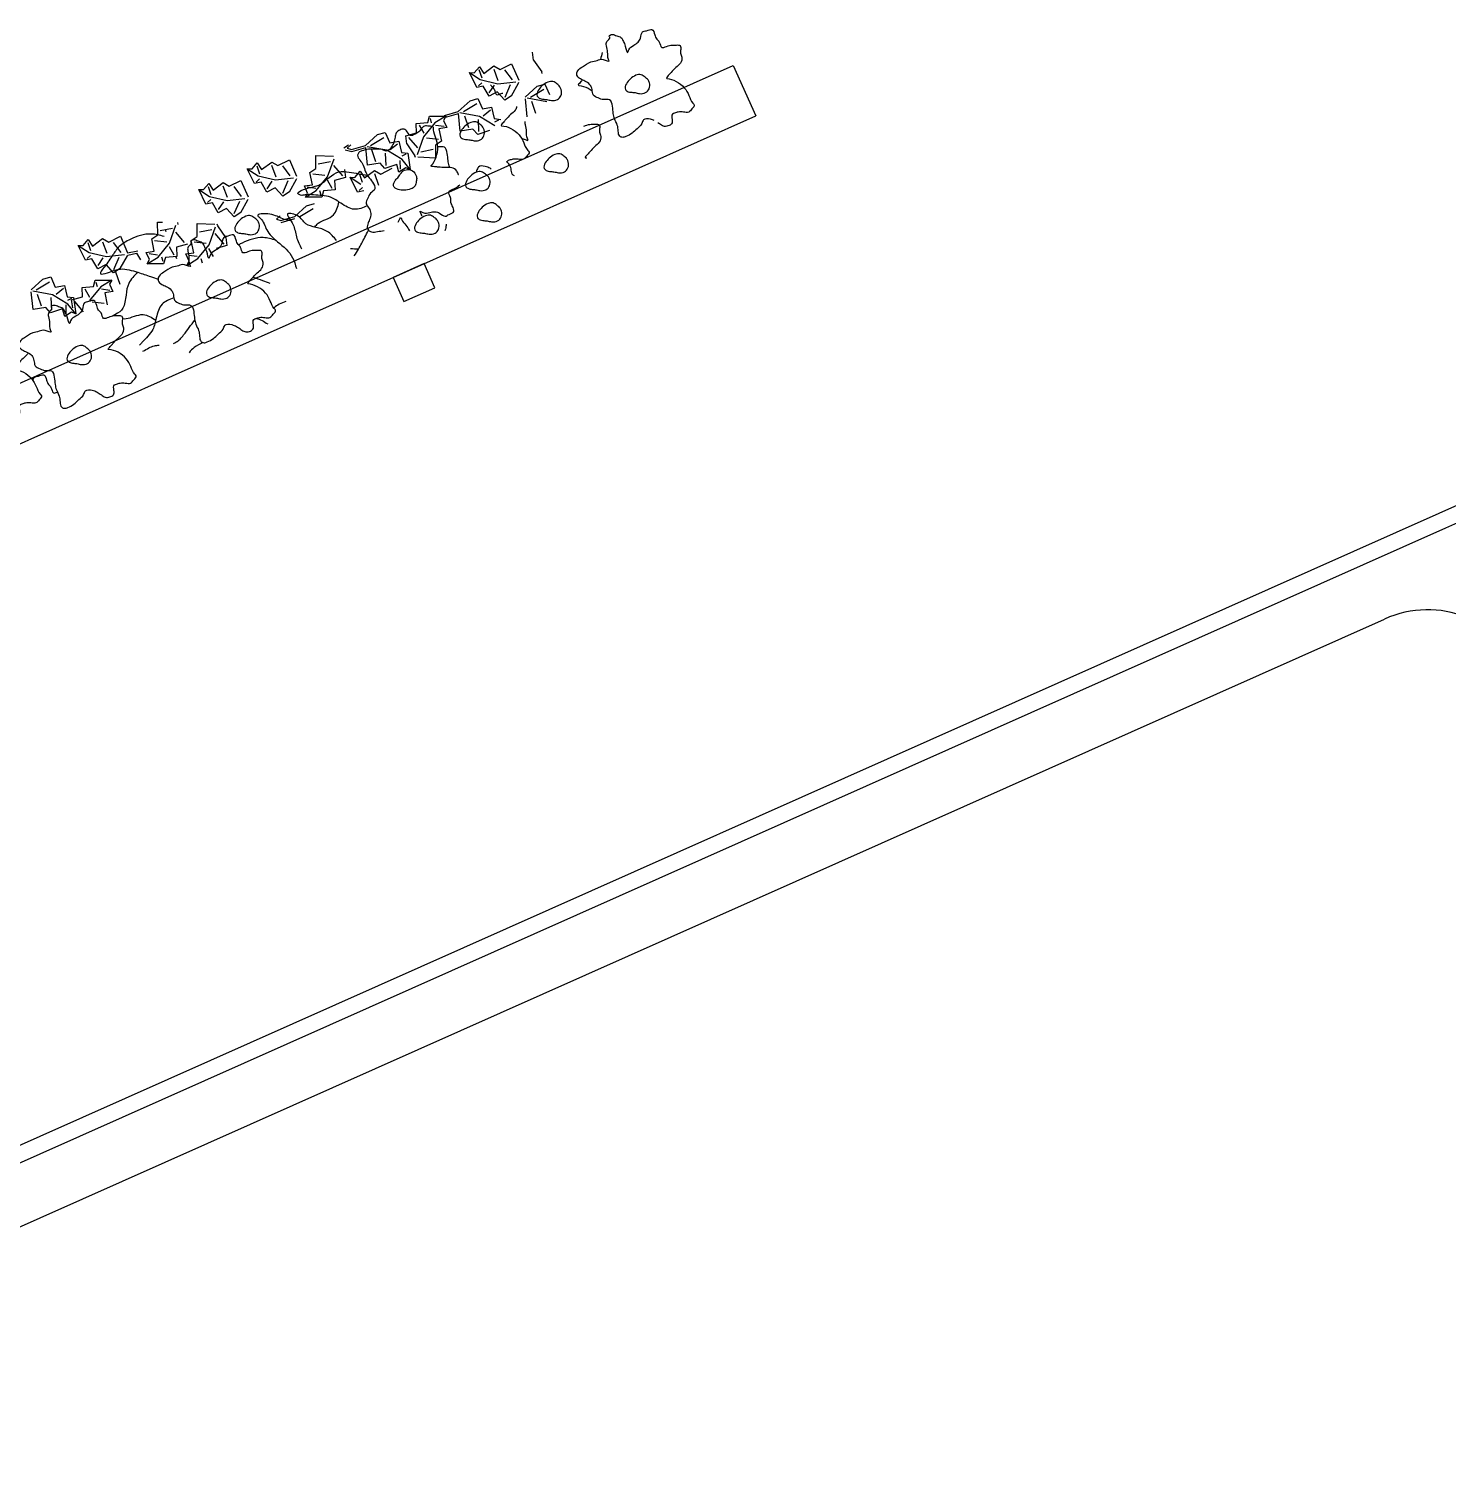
# Model space of a CAD drawing. Header units: inches. Extents: x -422522 to 22891, y -2973 to 414515.
# Drawn here: x 7796.5 to 7956.5, y 9872.6 to 10036.4 of the extents above; entities that cross this region are included whole.
import ezdxf

# ---------------------------------------------------------------- set-up
doc = ezdxf.new("R2010")
doc.units = ezdxf.units.IN
doc.header["$MEASUREMENT"] = 0
doc.layers.get('0').update_dxf_attribs({"lineweight": 25})
doc.layers.add('ARREDAMENTO', color=8, linetype='Continuous', lineweight=18)
doc.layers.add('QUOTE', color=6, linetype='Continuous', lineweight=9)
doc.styles.get("Standard").update_dxf_attribs({"font": 'Arial.ttf'})
doc.dimstyles.get("Standard").update_dxf_attribs({"dimtxt": 15, "dimasz": 10, "dimexe": 10, "dimexo": 10, "dimgap": 5, "dimtad": 2, "dimtih": 1, "dimtoh": 1, "dimdec": 0, "dimzin": 0, "dimdsep": 46, "dimtxsty": 'Standard', "dimblk": 'OBLIQUE', "dimblk1": 'OBLIQUE', "dimblk2": 'OBLIQUE', "dimcen": 0.09, "dimdle": 10, "dimadec": 0, "dimazin": 0, "dimtfac": 1, "dimtdec": 0, "dimtofl": 0, "dimtmove": 0, "dimatfit": 3, "dimldrblk": 'OBLIQUE', "dimfxl": 1, "dimtolj": 1, "dimtzin": 0, "dimarcsym": 0})

# ---------------------------------------------------------------- blocks, each defined once
blk = doc.blocks.new('vasca')
at = {"layer": 'ARREDAMENTO'}
for p, q in [((11001.47, 4427.4), (11207.6, 4427.4)), ((11001.47, 4427.4), (11207.6, 4427.4)), ((11207.6, 4427.4), (11215.6, 4427.4)), ((11207.6, 4427.4), (11215.6, 4427.4)), ((11002.47, 4425.9), (11207.6, 4425.9)), ((11207.6, 4425.9), (11214.6, 4425.9)), ((11016.47, 4420.4), (11198.85, 4420.4))]:
    blk.add_line(p, q, dxfattribs=at)
blk.add_arc((11198.85, 4410.4), 10, 0, 90, dxfattribs=at)
blk = doc.blocks.new('_Oblique')
at = {"color": 0, "linetype": 'ByBlock', "lineweight": -2}
blk.add_line((-0.5, -0.5), (0.5, 0.5), dxfattribs=at)
blk = doc.blocks.new('*D95')
at = {"layer": 'Defpoints', "color": 0, "transparency": 16777216}
for p in [(8396.24, 9975.43), (8426.04, 9908.49), (7802.7, 9711.17)]:
    blk.add_point(p, dxfattribs=at)
at = {"layer": 'QUOTE', "color": 0, "lineweight": -2, "transparency": 16777216}
for p, q in [((8400.3, 9966.3), (8430.11, 9899.35)), ((7823.37, 9640.16), (8435.18, 9912.55)), ((7806.77, 9702.04), (7836.57, 9635.09))]:
    blk.add_line(p, q, dxfattribs=at)
at = {"layer": 'QUOTE', "color": 0, "lineweight": -2, "transparency": 16777216, "xscale": 10, "yscale": 10, "zscale": 10}
for p, rotation in [((8426.04, 9908.49), 23.99999999997978), ((7832.5, 9644.23), 203.9999999999798)]:
    blk.add_blockref('_Oblique', p, dxfattribs=dict(at, rotation=rotation))
at = {"layer": 'QUOTE', "color": 0, "transparency": 16777216, "insert": (8137.54, 9757.79), "char_height": 15, "attachment_point": 5}
blk.add_mtext('\\A1;650', dxfattribs=at)

msp = doc.modelspace()

# ---------------------------------------------------------------- linework, layer by layer
at = {"layer": 'ARREDAMENTO', "lineweight": 5}
for p, q in [((7853.46, 10032.88), (7853.33, 10033.78)), ((7846.76, 10031.43), (7847.33, 10032.12)), ((7847.33, 10032.12), (7847.84, 10031.37)), ((7847.84, 10031.37), (7848.97, 10032.22)), ((7848.97, 10032.22), (7849.67, 10031.82)), ((7849.67, 10031.82), (7850.97, 10032.47)), ((7850.97, 10032.47), (7851.78, 10030.62)), ((7853.46, 10032.88), (7854.37, 10031.55)), ((7847.03, 10029.79), (7846.21, 10031.46)), ((7846.21, 10031.46), (7846.76, 10031.43)), ((7846.21, 10031.46), (7847.44, 10030.67)), ((7847.22, 10029.96), (7847.6, 10030.3)), ((7847.63, 10030.84), (7847.32, 10031.76)), ((7847.44, 10030.67), (7849.4, 10030.2)), ((7848.95, 10031.86), (7849.42, 10030.56)), ((7849.4, 10030.2), (7851.43, 10030.42)), ((7851.06, 10030.66), (7850.21, 10031.79)), ((7850.96, 10028.86), (7851.76, 10030.26)), ((7851.76, 10030.26), (7851.8, 10030.37)), ((7854.43, 10031.35), (7854.37, 10031.55)), ((7847.76, 10029.93), (7847.03, 10029.79)), ((7848.43, 10028.81), (7847.76, 10029.93)), ((7849.36, 10029.3), (7848.43, 10028.81)), ((7848.45, 10029.17), (7849.03, 10030.04)), ((7850.21, 10028.35), (7849.36, 10029.3)), ((7850.96, 10028.86), (7850.21, 10028.35)), ((7850.23, 10028.71), (7850.85, 10030.13)), ((7853.86, 10029.92), (7852.52, 10028.7)), ((7853.1, 10028.7), (7854.61, 10029.6)), ((7853.86, 10029.92), (7854.73, 10030.16)), ((7854.73, 10030.16), (7855.25, 10029)), ((7843.38, 10026.62), (7844.95, 10027.07)), ((7846.29, 10028.29), (7844.95, 10027.07)), ((7845.53, 10027.07), (7847.04, 10027.97)), ((7846.29, 10028.29), (7847.16, 10028.53)), ((7847.16, 10028.53), (7847.68, 10027.37)), ((7847.68, 10027.37), (7848.72, 10027.55)), ((7848.59, 10027.21), (7847.76, 10026.56)), ((7848.72, 10027.55), (7849, 10026.28)), ((7852.74, 10026.48), (7852.54, 10028.49)), ((7854.93, 10028.15), (7852.71, 10028.56)), ((7853.22, 10028.23), (7853.67, 10026.9)), ((7840.21, 10025.72), (7841.51, 10025.82)), ((7840.25, 10024.66), (7840.21, 10025.72)), ((7840.53, 10025.54), (7841.05, 10024.63)), ((7842.32, 10025.79), (7841.04, 10024.23)), ((7841.51, 10025.82), (7841.7, 10026.54)), ((7841.7, 10026.54), (7843.56, 10026.54)), ((7841.77, 10026.3), (7841.91, 10025.81)), ((7843.56, 10026.54), (7842.32, 10025.79)), ((7842.39, 10025.54), (7843.35, 10025.42)), ((7843.56, 10026.54), (7843.3, 10026.07)), ((7843.3, 10026.07), (7843.67, 10025.25)), ((7843.41, 10026.39), (7844.97, 10026.86)), ((7845.17, 10024.85), (7844.97, 10026.86)), ((7847.36, 10026.52), (7845.14, 10026.93)), ((7845.65, 10026.6), (7846.1, 10025.26)), ((7847.28, 10024.81), (7847.23, 10026.19)), ((7849.08, 10025.47), (7847.36, 10026.52)), ((7849, 10026.28), (7849.74, 10026.19)), ((7849.51, 10026.08), (7849.04, 10025.88)), ((7835.82, 10024.46), (7834.48, 10023.24)), ((7835.05, 10023.25), (7836.56, 10024.15)), ((7835.82, 10024.46), (7836.69, 10024.71)), ((7836.69, 10024.71), (7837.21, 10023.54)), ((7837.21, 10023.54), (7838.24, 10023.72)), ((7838.24, 10023.72), (7838.53, 10022.45)), ((7839.02, 10024.31), (7840.25, 10024.66)), ((7839.14, 10023.42), (7839.02, 10024.31)), ((7839.34, 10024.14), (7840.34, 10022.96)), ((7841.04, 10024.23), (7840.33, 10022.17)), ((7842.72, 10023.91), (7841.35, 10024.05)), ((7843.04, 10023.74), (7842.37, 10023.28)), ((7843.67, 10025.25), (7842.77, 10025.12)), ((7842.77, 10025.12), (7843.04, 10023.74)), ((7846.61, 10025.07), (7845.17, 10024.85)), ((7847.15, 10024.47), (7846.61, 10025.07)), ((7848.49, 10024.93), (7847.15, 10024.47)), ((7828.86, 10022.11), (7830.88, 10022.03)), ((7828.88, 10020.66), (7828.86, 10022.11)), ((7832.05, 10022.98), (7832.55, 10023.31)), ((7832.2, 10022.74), (7832.94, 10022.56)), ((7832.83, 10023.33), (7832.4, 10022.93)), ((7832.4, 10022.93), (7832.9, 10022.8)), ((7832.9, 10022.8), (7834.48, 10023.24)), ((7832.94, 10022.56), (7834.5, 10023.03)), ((7834.69, 10021.02), (7834.5, 10023.03)), ((7836.88, 10022.7), (7834.67, 10023.1)), ((7835.17, 10022.77), (7835.62, 10021.44)), ((7836.8, 10020.98), (7836.75, 10022.36)), ((7838.61, 10021.65), (7836.88, 10022.7)), ((7838.11, 10023.38), (7837.28, 10022.73)), ((7838.53, 10022.45), (7839.27, 10022.36)), ((7839.03, 10022.26), (7838.57, 10022.05)), ((7839.14, 10023.42), (7840.06, 10022.08)), ((7839.27, 10022.36), (7839.53, 10020.52)), ((7840.12, 10021.89), (7840.06, 10022.08)), ((7840.72, 10022.54), (7842.11, 10022.81)), ((7842.37, 10023.28), (7842.39, 10021.82)), ((7821.96, 10018.94), (7821.14, 10020.61)), ((7821.14, 10020.61), (7821.68, 10020.59)), ((7821.14, 10020.61), (7822.36, 10019.83)), ((7821.68, 10020.59), (7822.26, 10021.28)), ((7822.55, 10020), (7822.24, 10020.92)), ((7822.26, 10021.28), (7822.76, 10020.53)), ((7822.76, 10020.53), (7823.89, 10021.37)), ((7823.87, 10021.01), (7824.35, 10019.72)), ((7823.89, 10021.37), (7824.59, 10020.98)), ((7824.59, 10020.98), (7825.89, 10021.63)), ((7825.98, 10019.82), (7825.14, 10020.95)), ((7825.89, 10021.63), (7826.7, 10019.78)), ((7828.21, 10020.2), (7828.88, 10020.66)), ((7830.53, 10021.4), (7829.14, 10021.13)), ((7830.21, 10019.71), (7830.93, 10021.75)), ((7831.91, 10019.8), (7830.91, 10020.97)), ((7832.11, 10020.52), (7832.23, 10019.63)), ((7834.37, 10019.58), (7835.5, 10020.42)), ((7836.13, 10021.24), (7834.69, 10021.02)), ((7835.5, 10020.42), (7836.2, 10020.02)), ((7836.68, 10020.65), (7836.13, 10021.24)), ((7836.2, 10020.02), (7837.5, 10020.68)), ((7838.01, 10021.1), (7836.68, 10020.65)), ((7838.26, 10020.23), (7838.01, 10021.1)), ((7839.02, 10020.71), (7838.26, 10020.23)), ((7838.37, 10021.54), (7838.39, 10020.57)), ((7839.53, 10020.52), (7838.61, 10021.65)), ((7839.53, 10020.52), (7839.02, 10020.71)), ((7842.39, 10021.82), (7840.37, 10021.91)), ((7816.2, 10018.26), (7816.78, 10018.95)), ((7816.78, 10018.95), (7817.28, 10018.2)), ((7817.28, 10018.2), (7818.41, 10019.05)), ((7818.41, 10019.05), (7819.11, 10018.65)), ((7819.11, 10018.65), (7820.41, 10019.3)), ((7820.41, 10019.3), (7821.22, 10017.45)), ((7822.69, 10019.09), (7821.96, 10018.94)), ((7822.15, 10019.11), (7822.53, 10019.46)), ((7822.36, 10019.83), (7824.33, 10019.36)), ((7823.35, 10017.97), (7822.69, 10019.09)), ((7823.37, 10018.33), (7823.96, 10019.2)), ((7824.33, 10019.36), (7826.35, 10019.58)), ((7825.15, 10017.87), (7825.77, 10019.29)), ((7825.89, 10018.01), (7826.68, 10019.42)), ((7826.68, 10019.42), (7826.72, 10019.53)), ((7827.58, 10018.69), (7828.48, 10018.81)), ((7828.48, 10018.81), (7828.21, 10020.2)), ((7828.53, 10020.03), (7829.9, 10019.89)), ((7828.93, 10018.15), (7830.21, 10019.71)), ((7830.72, 10018.4), (7830.2, 10019.31)), ((7832.23, 10019.63), (7831, 10019.27)), ((7831, 10019.27), (7831.04, 10018.22)), ((7833.56, 10017.99), (7832.75, 10019.66)), ((7832.75, 10019.66), (7833.29, 10019.63)), ((7832.75, 10019.66), (7833.97, 10018.87)), ((7833.29, 10019.63), (7833.87, 10020.33)), ((7834.16, 10019.05), (7833.85, 10019.97)), ((7833.87, 10020.33), (7834.37, 10019.58)), ((7835.48, 10020.06), (7835.96, 10018.77)), ((7816.47, 10016.62), (7815.66, 10018.29)), ((7815.66, 10018.29), (7816.2, 10018.26)), ((7815.66, 10018.29), (7816.88, 10017.5)), ((7817.07, 10017.67), (7816.76, 10018.59)), ((7816.88, 10017.5), (7818.85, 10017.04)), ((7818.39, 10018.69), (7818.87, 10017.4)), ((7818.85, 10017.04), (7820.87, 10017.25)), ((7820.5, 10017.49), (7819.65, 10018.62)), ((7821.2, 10017.09), (7821.24, 10017.2)), ((7824.28, 10018.46), (7823.35, 10017.97)), ((7825.14, 10017.51), (7824.28, 10018.46)), ((7825.89, 10018.01), (7825.14, 10017.51)), ((7827.95, 10017.87), (7827.58, 10018.69)), ((7827.69, 10017.39), (7828.93, 10018.15)), ((7827.69, 10017.39), (7827.95, 10017.87)), ((7829.55, 10017.39), (7827.69, 10017.39)), ((7828.86, 10018.39), (7827.9, 10018.52)), ((7829.48, 10017.64), (7829.34, 10018.13)), ((7829.74, 10018.11), (7829.55, 10017.39)), ((7831.04, 10018.22), (7829.74, 10018.11)), ((7834.29, 10018.13), (7833.56, 10017.99)), ((7833.75, 10018.16), (7834.13, 10018.5)), ((7817.21, 10016.76), (7816.47, 10016.62)), ((7816.66, 10016.79), (7817.04, 10017.13)), ((7817.87, 10015.64), (7817.21, 10016.76)), ((7818.8, 10016.13), (7817.87, 10015.64)), ((7817.89, 10016), (7818.48, 10016.87)), ((7819.65, 10015.18), (7818.8, 10016.13)), ((7820.4, 10015.69), (7819.65, 10015.18)), ((7819.67, 10015.55), (7820.29, 10016.96)), ((7820.4, 10015.69), (7821.2, 10017.09)), ((7827.84, 10016.44), (7826.5, 10015.22)), ((7827.07, 10015.23), (7828.59, 10016.13)), ((7827.84, 10016.44), (7828.71, 10016.69)), ((7811.01, 10014.6), (7811.55, 10014.58)), ((7811.03, 10013.15), (7811.01, 10014.6)), ((7812.68, 10013.88), (7811.3, 10013.62)), ((7812.37, 10012.2), (7813.09, 10014.24)), ((7813.35, 10014.34), (7813.29, 10014.54)), ((7815.47, 10014.44), (7817.49, 10014.35)), ((7815.49, 10012.98), (7815.47, 10014.44)), ((7816.82, 10012.03), (7817.54, 10014.07)), ((7817.81, 10014.17), (7817.74, 10014.37)), ((7818.72, 10012.84), (7817.81, 10014.17)), ((7824.85, 10015.31), (7824.42, 10014.91)), ((7824.42, 10014.91), (7824.93, 10014.78)), ((7824.93, 10014.78), (7826.5, 10015.22)), ((7824.96, 10014.55), (7826.52, 10015.01)), ((7802.6, 10011.94), (7803.18, 10012.63)), ((7803.47, 10011.35), (7803.16, 10012.27)), ((7803.18, 10012.63), (7803.68, 10011.88)), ((7803.68, 10011.88), (7804.81, 10012.73)), ((7804.79, 10012.37), (7805.27, 10011.08)), ((7804.81, 10012.73), (7805.51, 10012.33)), ((7805.51, 10012.33), (7806.81, 10012.99)), ((7806.9, 10011.17), (7806.05, 10012.3)), ((7806.81, 10012.99), (7807.62, 10011.13)), ((7810.37, 10012.69), (7811.03, 10013.15)), ((7810.63, 10011.3), (7810.37, 10012.69)), ((7810.68, 10012.51), (7812.05, 10012.38)), ((7811.98, 10013.51), (7811.89, 10013.73)), ((7814.07, 10012.29), (7813.07, 10013.46)), ((7814.82, 10012.52), (7815.49, 10012.98)), ((7815.09, 10011.14), (7814.82, 10012.52)), ((7815.14, 10012.35), (7816.51, 10012.21)), ((7817.14, 10013.72), (7815.75, 10013.45)), ((7818.53, 10012.12), (7817.53, 10013.3)), ((7818.72, 10012.84), (7818.84, 10011.95)), ((7802.87, 10010.3), (7802.06, 10011.97)), ((7802.06, 10011.97), (7802.6, 10011.94)), ((7802.06, 10011.97), (7803.28, 10011.18)), ((7803.06, 10010.47), (7803.44, 10010.81)), ((7803.28, 10011.18), (7805.25, 10010.72)), ((7805.25, 10010.72), (7807.27, 10010.93)), ((7806.07, 10009.23), (7806.69, 10010.64)), ((7806.8, 10009.37), (7807.6, 10010.77)), ((7807.6, 10010.77), (7807.64, 10010.88)), ((7807.62, 10011.13), (7808.78, 10011.34)), ((7807.64, 10010.88), (7808.65, 10011.08)), ((7808.65, 10011.08), (7808.65, 10011.08)), ((7808.65, 10011.08), (7809.1, 10010.35)), ((7809.74, 10011.18), (7810.63, 10011.3)), ((7810.11, 10010.36), (7809.74, 10011.18)), ((7809.84, 10009.88), (7811.09, 10010.64)), ((7811.02, 10010.88), (7810.05, 10011)), ((7811.09, 10010.64), (7812.37, 10012.2)), ((7811.63, 10010.13), (7811.49, 10010.62)), ((7811.9, 10010.6), (7811.7, 10009.88)), ((7813.19, 10010.71), (7811.9, 10010.6)), ((7812.88, 10010.88), (7812.35, 10011.8)), ((7813.19, 10010.45), (7813.09, 10010.7)), ((7814.39, 10012.11), (7813.16, 10011.76)), ((7813.16, 10011.76), (7813.19, 10010.71)), ((7814.19, 10011.01), (7815.09, 10011.14)), ((7814.56, 10010.19), (7814.19, 10011.01)), ((7815.48, 10010.72), (7814.51, 10010.84)), ((7815.55, 10010.47), (7816.82, 10012.03)), ((7817.33, 10010.72), (7816.81, 10011.63)), ((7818.84, 10011.95), (7817.61, 10011.6)), ((7803.6, 10010.44), (7802.87, 10010.3)), ((7804.27, 10009.32), (7803.6, 10010.44)), ((7805.2, 10009.81), (7804.27, 10009.32)), ((7804.29, 10009.68), (7804.88, 10010.55)), ((7806.05, 10008.87), (7805.2, 10009.81)), ((7806.8, 10009.37), (7806.05, 10008.87)), ((7806.26, 10009), (7806.74, 10007.58)), ((7809.84, 10009.88), (7810.11, 10010.36)), ((7811.7, 10009.88), (7809.84, 10009.88)), ((7814.3, 10009.71), (7815.55, 10010.47)), ((7814.3, 10009.71), (7814.56, 10010.19)), ((7816.09, 10009.96), (7815.95, 10010.45)), ((7798.08, 10008.17), (7796.74, 10006.95)), ((7797.32, 10006.95), (7798.83, 10007.85)), ((7798.08, 10008.17), (7798.95, 10008.41)), ((7798.95, 10008.41), (7799.47, 10007.25)), ((7799.47, 10007.25), (7800.51, 10007.43)), ((7800.51, 10007.43), (7800.8, 10006.16)), ((7802.49, 10007.22), (7803.79, 10007.33)), ((7803.79, 10007.33), (7803.98, 10008.05)), ((7803.98, 10008.05), (7805.84, 10008.05)), ((7804.05, 10007.8), (7804.2, 10007.31)), ((7805.84, 10008.05), (7804.6, 10007.3)), ((7805.84, 10008.05), (7805.58, 10007.58)), ((7805.58, 10007.58), (7805.95, 10006.75)), ((7796.96, 10004.73), (7796.76, 10006.74)), ((7799.15, 10006.4), (7796.93, 10006.81)), ((7797.44, 10006.48), (7797.89, 10005.14)), ((7799.07, 10004.69), (7799.02, 10006.07)), ((7800.87, 10005.35), (7799.15, 10006.4)), ((7800.38, 10007.09), (7799.55, 10006.44)), ((7800.8, 10006.16), (7801.54, 10006.07)), ((7801.3, 10005.96), (7800.84, 10005.76)), ((7801.3, 10005.82), (7802.53, 10006.17)), ((7801.43, 10004.93), (7801.3, 10005.82)), ((7801.54, 10006.07), (7801.8, 10004.23)), ((7802.53, 10006.17), (7802.49, 10007.22)), ((7802.81, 10007.05), (7803.34, 10006.14)), ((7804.6, 10007.3), (7803.32, 10005.73)), ((7804.67, 10007.05), (7805.63, 10006.93)), ((7805.95, 10006.75), (7805.06, 10006.63)), ((7805.06, 10006.63), (7805.32, 10005.24)), ((7798.4, 10004.95), (7796.96, 10004.73)), ((7798.94, 10004.35), (7798.4, 10004.95)), ((7800.28, 10004.81), (7798.94, 10004.35)), ((7800.53, 10003.94), (7800.28, 10004.81)), ((7801.29, 10004.42), (7800.53, 10003.94)), ((7800.64, 10005.25), (7800.65, 10004.28)), ((7801.8, 10004.23), (7800.87, 10005.35)), ((7801.8, 10004.23), (7801.29, 10004.42)), ((7801.62, 10005.64), (7802.62, 10004.47)), ((7805, 10005.42), (7803.64, 10005.56))]:
    msp.add_line(p, q, dxfattribs=at)
at = {"layer": 'ARREDAMENTO'}
for p, q in [((7695.24, 9951.8), (7875.98, 10032.27)), ((7875.98, 10032.27), (7878.52, 10026.57)), ((7697.78, 9946.1), (7878.52, 10026.57))]:
    msp.add_line(p, q, dxfattribs=at)
msp.add_lwpolyline([(7842.31, 10007.19), (7841.1, 10009.91), (7837.6, 10008.35), (7838.81, 10005.63)], close=True, dxfattribs=at)
for points, knots in [([(7867.08, 10026.05), (7866.94, 10026.11), (7866.56, 10026.25), (7865.83, 10026.31), (7865.67, 10025.56), (7865.11, 10025.16), (7864.59, 10024.57), (7864, 10024.3), (7863.53, 10024.11), (7863.06, 10024.28), (7863, 10024.9), (7862.95, 10025.58), (7862.56, 10026.18), (7862.42, 10026.93), (7862.38, 10027.61), (7862.17, 10028.56), (7861.33, 10028.33), (7860.76, 10028.6), (7860.08, 10028.87), (7860.1, 10029.56), (7859.84, 10030.17), (7859.28, 10030.51), (7858.72, 10030.71), (7858.24, 10031.12), (7858.42, 10031.79), (7859.11, 10032.17), (7859.77, 10032.7), (7860.65, 10032.8), (7861.2, 10033.13), (7862.12, 10032.58), (7861.77, 10033.18), (7861.87, 10033.74), (7861.68, 10034.4), (7861.61, 10035.04), (7862.17, 10035.31), (7861.92, 10035.65), (7862.43, 10035.87), (7862.79, 10035.57), (7863.39, 10035.51), (7863.58, 10034.92), (7863.85, 10034.51), (7864.03, 10033.4), (7864.22, 10034.26), (7864.72, 10034.52), (7865.27, 10034.86), (7865.6, 10035.38), (7865.58, 10036.13), (7866.26, 10036.15), (7866.9, 10036.52), (7867.13, 10035.75), (7867.29, 10035.25), (7867.75, 10034.91), (7867.77, 10034.12), (7868.52, 10034.46), (7869.04, 10034.59), (7869.54, 10034.57), (7870.09, 10034.6), (7870.07, 10034.06), (7869.99, 10033.64), (7870.28, 10033.15), (7870.07, 10032.47), (7869.48, 10032.06), (7869.01, 10031.51), (7868.75, 10031.23), (7868.35, 10030.8), (7868.48, 10030.79), (7868.85, 10030.77), (7869.59, 10030.52), (7870.49, 10029.84), (7871.02, 10028.9), (7871.22, 10028.19), (7871.72, 10027.75), (7871.29, 10027.37), (7870.99, 10026.9), (7870.35, 10027.02), (7869.82, 10027.05), (7869.43, 10026.91), (7868.98, 10026.77), (7869.1, 10026.21), (7869.12, 10025.64), (7868.61, 10025.41), (7868.09, 10025.34), (7867.74, 10025.61), (7867.54, 10025.76), (7867.48, 10025.8)], [9.355904, 9.355904, 9.355904, 9.355904, 9.763541, 10.428141, 10.838604, 11.521667, 12.186267, 12.87127, 13.190848, 13.488162, 14.016573, 14.616035, 15.299565, 15.835754, 16.55086, 17.23439, 17.821867, 18.380538, 18.949129, 19.485318, 20.01111, 20.624154, 21.108746, 21.607517, 22.059698, 22.658746, 23.610242, 24.249397, 24.848445, 25.447641, 25.605379, 26.320485, 26.970824, 27.394647, 27.890393, 27.995551, 28.315129, 28.799661, 29.245632, 29.721753, 30.194966, 30.880513, 31.177827, 31.842427, 32.378219, 32.830283, 33.463196, 33.886769, 34.422561, 35.003314, 35.476527, 35.859287, 36.437658, 36.922045, 37.509442, 37.909602, 38.288546, 38.671306, 39.023961, 39.447864, 40.047178, 40.662166, 41.345229, 41.74539, 42.081896, 42.081896, 42.081896, 43.050962, 44.062166, 44.962168, 45.805075, 46.021855, 46.473918, 46.92284, 47.440338, 47.957837, 48.329336, 48.539484, 49.080719, 49.504543, 49.928115, 50.377037, 50.829218, 51.02278, 51.02278, 51.02278, 51.02278]), ([(7858.96, 10030.63), (7858.9, 10030.56), (7858.75, 10030.4), (7858.41, 10030.03), (7858.54, 10030.02), (7858.91, 10029.99), (7859.45, 10029.81), (7859.93, 10029.51), (7860.08, 10029.4)], [41.443493, 41.443493, 41.443493, 41.443493, 41.74539, 42.081896, 42.081896, 42.081896, 43.050962, 43.53847, 43.53847, 43.53847, 43.53847]), ([(7848.6, 10030.1), (7848.63, 10030.04), (7848.73, 10029.86), (7849.1, 10029.59), (7849.12, 10028.79), (7849.68, 10029.05), (7849.92, 10029.14), (7849.98, 10029.15)], [35.287059, 35.287059, 35.287059, 35.287059, 35.476527, 35.859287, 36.437658, 36.922045, 37.070932, 37.070932, 37.070932, 37.070932]), ([(7851.54, 10027.64), (7851.52, 10027.48), (7851.36, 10027.1), (7850.83, 10026.74), (7850.36, 10026.19), (7850.1, 10025.91), (7849.7, 10025.48), (7849.83, 10025.47), (7850.2, 10025.44), (7850.94, 10025.2), (7851.84, 10024.52), (7852.37, 10023.58), (7852.57, 10022.87), (7853.07, 10022.43), (7852.64, 10022.04), (7852.34, 10021.57), (7851.7, 10021.7), (7851.17, 10021.72), (7850.78, 10021.59), (7850.49, 10021.5), (7850.43, 10021.39), (7850.41, 10021.34)], [39.655284, 39.655284, 39.655284, 39.655284, 40.047178, 40.662166, 41.345229, 41.74539, 42.081896, 42.081896, 42.081896, 43.050962, 44.062166, 44.962168, 45.805075, 46.021855, 46.473918, 46.92284, 47.440338, 47.957837, 48.329336, 48.539484, 48.69173, 48.69173, 48.69173, 48.69173]), ([(7845, 10019.91), (7845, 10019.92), (7844.91, 10020.05), (7844.82, 10020.46), (7844.2, 10020.82), (7843.49, 10020.72), (7842.77, 10020.8), (7842.39, 10020.83), (7841.81, 10020.87), (7841.9, 10020.97), (7842.15, 10021.24), (7842.53, 10021.92), (7842.72, 10023.03), (7842.46, 10024.08), (7842.13, 10024.74), (7842.19, 10025.4), (7841.62, 10025.39), (7841.08, 10025.53), (7840.7, 10025), (7840.33, 10024.62), (7839.95, 10024.46), (7839.52, 10024.25), (7839.23, 10024.75), (7838.86, 10025.18), (7838.32, 10025), (7837.9, 10024.69), (7837.81, 10024.14), (7837.7, 10023.59), (7837.43, 10023.03), (7836.9, 10022.44), (7836.28, 10022.89), (7835.59, 10022.79), (7834.81, 10022.87), (7834.2, 10022.68), (7833.72, 10022.49), (7833.5, 10022.05), (7833.87, 10021.55), (7834.3, 10021.02), (7834.42, 10020.31), (7834.83, 10019.67), (7835.26, 10019.15), (7835.75, 10018.31), (7834.98, 10017.9), (7834.75, 10017.31), (7834.43, 10016.66), (7834.92, 10016.16), (7835.15, 10015.54), (7834.96, 10014.91), (7834.7, 10014.38), (7834.62, 10013.76), (7835.21, 10013.39), (7835.85, 10013.55), (7836.33, 10013.6), (7836.57, 10013.66)], [39.012615, 39.012615, 39.012615, 39.012615, 39.023961, 39.447864, 40.047178, 40.662166, 41.345229, 41.74539, 42.081896, 42.081896, 42.081896, 43.050962, 44.062166, 44.962168, 45.805075, 46.021855, 46.473918, 46.92284, 47.440338, 47.957837, 48.329336, 48.539484, 49.080719, 49.504543, 49.928115, 50.377037, 50.829218, 51.325138, 51.845437, 52.510038, 52.9205, 53.603564, 54.268164, 54.953167, 55.272744, 55.570058, 56.098469, 56.697931, 57.381462, 57.917651, 58.632756, 59.316286, 59.903763, 60.462434, 61.031025, 61.567214, 62.093007, 62.706051, 63.190643, 63.689413, 64.141595, 64.740643, 65.383914, 65.383914, 65.383914, 65.383914]), ([(7852.1, 10024.03), (7852.12, 10024.03), (7852.42, 10023.97), (7852.96, 10023.65), (7852.62, 10024.25), (7852.72, 10024.81), (7852.54, 10025.43), (7852.49, 10025.82), (7852.52, 10025.93)], [24.803037, 24.803037, 24.803037, 24.803037, 24.848445, 25.447641, 25.605379, 26.320485, 26.970824, 27.279925, 27.279925, 27.279925, 27.279925]), ([(7859.14, 10025.42), (7859.19, 10025.44), (7859.5, 10025.56), (7859.89, 10025.66), (7860.38, 10025.64), (7860.94, 10025.67), (7860.92, 10025.13), (7860.84, 10024.71), (7861.12, 10024.22), (7860.92, 10023.53), (7860.32, 10023.13), (7859.86, 10022.57), (7859.59, 10022.3), (7859.2, 10021.87), (7859.33, 10021.86), (7859.37, 10021.86), (7859.42, 10021.85), (7859.46, 10021.85)], [36.790543, 36.790543, 36.790543, 36.790543, 36.922045, 37.509442, 37.909602, 38.288546, 38.671306, 39.023961, 39.447864, 40.047178, 40.662166, 41.345229, 41.74539, 42.081896, 42.081896, 42.081896, 42.196716, 42.196716, 42.196716, 42.196716]), ([(7844, 10020.76), (7843.98, 10020.82), (7843.87, 10021.06), (7843.78, 10021.61), (7843.73, 10022.29), (7843.52, 10023.24), (7842.91, 10023.07), (7842.66, 10023.09), (7842.64, 10023.1)], [15.147135, 15.147135, 15.147135, 15.147135, 15.299565, 15.835754, 16.55086, 17.23439, 17.821867, 17.879021, 17.879021, 17.879021, 17.879021]), ([(7848.68, 10020.58), (7848.63, 10020.61), (7848.42, 10020.74), (7847.97, 10020.92), (7847.18, 10020.99), (7847.08, 10020.5), (7846.99, 10020.34), (7846.98, 10020.31)], [51.177219, 51.177219, 51.177219, 51.177219, 51.325138, 51.845437, 52.510038, 52.9205, 52.989692, 52.989692, 52.989692, 52.989692]), ([(7851.28, 10019.81), (7851.18, 10019.87), (7850.93, 10020.05), (7850.95, 10020.63), (7850.74, 10021.13), (7850.49, 10021.34), (7850.39, 10021.4)], [60.74025, 60.74025, 60.74025, 60.74025, 61.031025, 61.567214, 62.093007, 62.399592, 62.399592, 62.399592, 62.399592]), ([(7840.88, 10015.29), (7840.74, 10015.56), (7840.47, 10015.99), (7841.14, 10015.52), (7841.68, 10015.67), (7842.31, 10015.81), (7842.91, 10015.65), (7843.4, 10015.09), (7843.92, 10015.53), (7844.64, 10015.69), (7844.28, 10016.42), (7844.06, 10016.9), (7844.16, 10017.45), (7843.64, 10018.05), (7844.43, 10018.31), (7844.84, 10018.53), (7845.06, 10018.74), (7845.12, 10018.8)], [30.330069, 30.330069, 30.330069, 30.330069, 30.880513, 31.177827, 31.842427, 32.378219, 32.830283, 33.463196, 33.886769, 34.422561, 35.003314, 35.476527, 35.859287, 36.437658, 36.922045, 37.509442, 37.743635, 37.743635, 37.743635, 37.743635]), ([(7828.72, 10014.04), (7828.87, 10014.2), (7829.35, 10014.74), (7831.06, 10015.11), (7831.35, 10016.33), (7831.48, 10016.87)], [6.205462, 6.205462, 6.205462, 6.205462, 6.789964, 8.505278, 9.87226, 9.87226, 9.87226, 9.87226]), ([(7838.18, 10014.6), (7838.32, 10014.85), (7838.46, 10015.29), (7838.61, 10014.65), (7839.06, 10014.3), (7839.31, 10013.83), (7839.46, 10013.6), (7839.46, 10013.59)], [24.91841, 24.91841, 24.91841, 24.91841, 25.447641, 25.605379, 26.320485, 26.970824, 26.999665, 26.999665, 26.999665, 26.999665]), ([(7843.59, 10014.37), (7843.58, 10014.17), (7843.55, 10013.91), (7843.47, 10013.67), (7843.44, 10013.6)], [0.7830962, 0.7830962, 0.7830962, 0.7830962, 1.28731, 1.4850384, 1.4850384, 1.4850384, 1.4850384]), ([(7824.37, 10012.55), (7823.89, 10012.68), (7822.61, 10013.05), (7821.16, 10012.53), (7820.28, 10012.09), (7820.15, 10012.02)], [0, 0, 0, 0, 1.274481, 3.421457, 3.807397, 3.807397, 3.807397, 3.807397]), ([(7833.22, 10010.77), (7833.38, 10011.02), (7833.8, 10011.75), (7834.31, 10012.69), (7834.68, 10013.41), (7834.82, 10013.67)], [10.973368, 10.973368, 10.973368, 10.973368, 11.713751, 13.046466, 13.827823, 13.827823, 13.827823, 13.827823]), ([(7808.8, 10008.92), (7808.39, 10008.54), (7807.64, 10007.83), (7807.45, 10006.32), (7807.27, 10004.83), (7806.59, 10004.34), (7806, 10004.02), (7805.93, 10003.98)], [0, 0, 0, 0, 1.410754, 2.587869, 3.929969, 4.948161, 5.147037, 5.147037, 5.147037, 5.147037]), ([(7821.8, 10008.39), (7822.16, 10008.27), (7822.78, 10008.05), (7823.42, 10007.82), (7823.7, 10007.72)], [12.061038, 12.061038, 12.061038, 12.061038, 13.046466, 13.827823, 13.827823, 13.827823, 13.827823]), ([(7812.85, 10006.03), (7812.35, 10005.85), (7811.3, 10005.46), (7810.87, 10003.87), (7810.54, 10002.25), (7809.6, 10001.38), (7809.07, 10000.81), (7808.98, 10000.71)], [0, 0, 0, 0, 1.314466, 2.758059, 3.953921, 5.620335, 5.961182, 5.961182, 5.961182, 5.961182]), ([(7807.08, 10003.7), (7807.21, 10003.69), (7807.88, 10003.68), (7809.3, 10004.52), (7810.34, 10003.83), (7810.81, 10003.52)], [6.408714, 6.408714, 6.408714, 6.408714, 6.789964, 8.505278, 9.87226, 9.87226, 9.87226, 9.87226]), ([(7825.48, 10005.62), (7824.98, 10005.43), (7824.47, 10005.24), (7824.14, 10004.89), (7824.14, 10004.88)], [0, 0, 0, 0, 1.314466, 1.332994, 1.332994, 1.332994, 1.332994]), ([(7812.82, 10000.91), (7812.91, 10000.95), (7813.36, 10001.14), (7814.16, 10002.1), (7814.8, 10002.98), (7815.21, 10003.53)], [11.524335, 11.524335, 11.524335, 11.524335, 11.777561, 12.819679, 14.649017, 14.649017, 14.649017, 14.649017]), ([(7816.12, 10001), (7815.78, 10000.83), (7815.2, 10000.54), (7814.73, 10000.08), (7814.59, 9999.85)], [0, 0, 0, 0, 3.936182, 6.739205, 6.739205, 6.739205, 6.739205]), ([(7796.42, 9999.84), (7796.4, 9999.79), (7796.25, 9999.54), (7795.8, 9999.23), (7795.34, 9998.68), (7795.07, 9998.41), (7794.68, 9997.97), (7794.81, 9997.97), (7795.18, 9997.94), (7795.92, 9997.7), (7796.82, 9997.01), (7797.35, 9996.07), (7797.55, 9995.36), (7798.04, 9994.92), (7797.62, 9994.54), (7797.32, 9994.07), (7796.68, 9994.2), (7796.15, 9994.22), (7795.76, 9994.08), (7795.31, 9993.95), (7795.43, 9993.38), (7795.45, 9992.81), (7794.94, 9992.58), (7794.42, 9992.51), (7793.97, 9992.86), (7793.52, 9993.18), (7793.18, 9993.32), (7792.98, 9993.37)], [39.913765, 39.913765, 39.913765, 39.913765, 40.047178, 40.662166, 41.345229, 41.74539, 42.081896, 42.081896, 42.081896, 43.050962, 44.062166, 44.962168, 45.805075, 46.021855, 46.473918, 46.92284, 47.440338, 47.957837, 48.329336, 48.539484, 49.080719, 49.504543, 49.928115, 50.377037, 50.829218, 51.325138, 51.831474, 51.831474, 51.831474, 51.831474]), ([(7809.35, 10000.02), (7809.86, 10000.29), (7810.32, 10000.62), (7811, 10000.7), (7811.19, 10000.71)], [8.2809, 8.2809, 8.2809, 8.2809, 9.627654, 10.125719, 10.125719, 10.125719, 10.125719]), ([(7796.94, 9996.73), (7796.97, 9996.87), (7797.05, 9997.16), (7797.61, 9997.18), (7798.25, 9997.55), (7798.48, 9996.78), (7798.64, 9996.28), (7799.09, 9995.94), (7799.11, 9995.18), (7799.54, 9995.34), (7799.71, 9995.41)], [75.19283, 75.19283, 75.19283, 75.19283, 75.545093, 75.968665, 76.504457, 77.08521, 77.558423, 77.941183, 78.519555, 78.929856, 78.929856, 78.929856, 78.929856])]:
    msp.add_open_spline(points, degree=3, knots=knots, dxfattribs=at)
for points in [[(7861.21, 10033.75), (7861, 10032.96)], [(7834.68, 10016.42), (7833.22, 10016.04), (7831.71, 10016.72), (7830.52, 10017.4), (7828.62, 10017.66), (7827.67, 10017.67), (7827.16, 10017.63), (7826.86, 10017.82), (7827.47, 10018.26), (7829.4, 10018.88), (7831.45, 10020.25), (7832.65, 10020.23), (7834.71, 10019.86)], [(7826.06, 10014.75), (7825.14, 10014.96), (7823.68, 10015.49), (7822.34, 10015.29), (7822.59, 10015.05), (7823.33, 10013.71), (7824.56, 10012.38), (7826.26, 10010.57), (7826.68, 10009.36)], [(7831.22, 10012.51), (7830.16, 10013.54), (7828.87, 10014), (7827.76, 10014.4), (7826.75, 10015.33), (7825.67, 10015.44), (7825.8, 10015.15), (7826.32, 10014.3), (7826.69, 10012.93), (7827.27, 10011.57)], [(7811.74, 10012.97), (7810.3, 10013.25), (7807.92, 10012.64), (7806.69, 10011.84), (7805.94, 10010.87), (7804.98, 10009.5), (7804.56, 10008.77), (7805.35, 10008.88), (7806.84, 10009.3), (7808.78, 10008.93), (7810.23, 10008.44), (7811.08, 10008.14)]]:
    msp.add_spline(points, degree=3, dxfattribs=at)
for points, start_tangent, end_tangent in [([(7856.57, 10029.54), (7856.54, 10028.86), (7856.14, 10028.42), (7855.46, 10028.32), (7854.95, 10028.42), (7854.47, 10028.47), (7854.18, 10028.54), (7853.86, 10028.8), (7853.97, 10029.44), (7854.4, 10029.96), (7855.07, 10030.39), (7855.64, 10030.45), (7856.09, 10030.18), (7856.42, 10029.87), (7856.57, 10029.54)], (0.293707, -0.955895), (0.293707, -0.955895)), ([(7866.52, 10030.31), (7866.49, 10029.64), (7866.09, 10029.2), (7865.41, 10029.09), (7864.9, 10029.2), (7864.42, 10029.25), (7864.12, 10029.31), (7863.81, 10029.57), (7863.92, 10030.21), (7864.35, 10030.74), (7865.01, 10031.16), (7865.58, 10031.22), (7866.03, 10030.96), (7866.37, 10030.64), (7866.52, 10030.31)], (0.293707, -0.955895), (0.293707, -0.955895)), ([(7847.87, 10024.99), (7847.84, 10024.32), (7847.44, 10023.88), (7846.76, 10023.77), (7846.25, 10023.88), (7845.77, 10023.92), (7845.47, 10023.99), (7845.16, 10024.25), (7845.27, 10024.89), (7845.7, 10025.41), (7846.37, 10025.84), (7846.94, 10025.9), (7847.38, 10025.63), (7847.72, 10025.32), (7847.87, 10024.99)], (0.293707, -0.955895), (0.293707, -0.955895)), ([(7857.36, 10021.38), (7857.33, 10020.71), (7856.94, 10020.27), (7856.26, 10020.16), (7855.75, 10020.27), (7855.26, 10020.31), (7854.97, 10020.38), (7854.66, 10020.64), (7854.77, 10021.28), (7855.2, 10021.8), (7855.86, 10022.23), (7856.43, 10022.29), (7856.88, 10022.02), (7857.22, 10021.71), (7857.36, 10021.38)], (0.293707, -0.955895), (0.293707, -0.955895)), ([(7840.13, 10019.98), (7839.65, 10020.45), (7839.06, 10020.51), (7838.49, 10020.12), (7838.19, 10019.7), (7837.87, 10019.33), (7837.7, 10019.08), (7837.64, 10018.68), (7838.16, 10018.28), (7838.83, 10018.19), (7839.61, 10018.33), (7840.07, 10018.68), (7840.21, 10019.18), (7840.25, 10019.64), (7840.13, 10019.98)], (-0.435789, 0.900049), (-0.435789, 0.900049)), ([(7848.51, 10019.37), (7848.48, 10018.69), (7848.08, 10018.25), (7847.4, 10018.15), (7846.89, 10018.25), (7846.41, 10018.3), (7846.11, 10018.37), (7845.8, 10018.62), (7845.91, 10019.27), (7846.34, 10019.79), (7847.01, 10020.22), (7847.58, 10020.27), (7848.02, 10020.01), (7848.36, 10019.7), (7848.51, 10019.37)], (0.293707, -0.955895), (0.293707, -0.955895)), ([(7849.82, 10015.84), (7849.79, 10015.17), (7849.39, 10014.73), (7848.71, 10014.62), (7848.2, 10014.73), (7847.72, 10014.77), (7847.42, 10014.84), (7847.11, 10015.1), (7847.22, 10015.74), (7847.65, 10016.26), (7848.32, 10016.69), (7848.88, 10016.75), (7849.33, 10016.48), (7849.67, 10016.17), (7849.82, 10015.84)], (0.293707, -0.955895), (0.293707, -0.955895)), ([(7822.47, 10014.4), (7822.44, 10013.73), (7822.05, 10013.28), (7821.37, 10013.18), (7820.86, 10013.28), (7820.37, 10013.33), (7820.08, 10013.4), (7819.77, 10013.66), (7819.88, 10014.3), (7820.31, 10014.82), (7820.97, 10015.25), (7821.54, 10015.31), (7821.99, 10015.04), (7822.33, 10014.73), (7822.47, 10014.4)], (0.293707, -0.955895), (0.293707, -0.955895)), ([(7842.75, 10014.45), (7842.72, 10013.77), (7842.33, 10013.33), (7841.65, 10013.23), (7841.14, 10013.33), (7840.65, 10013.38), (7840.36, 10013.45), (7840.05, 10013.71), (7840.16, 10014.35), (7840.58, 10014.87), (7841.25, 10015.3), (7841.82, 10015.36), (7842.27, 10015.09), (7842.61, 10014.78), (7842.75, 10014.45)], (0.293707, -0.955895), (0.293707, -0.955895)), ([(7821.23, 10007.61), (7822.29, 10007.3), (7823.21, 10006.58), (7823.73, 10005.69), (7824.18, 10004.83), (7824.33, 10004.64), (7824.07, 10004.19), (7823.7, 10003.83), (7823.11, 10003.83), (7822.52, 10003.83), (7822.11, 10003.71), (7821.89, 10003.61), (7821.83, 10003), (7821.78, 10002.51), (7821.37, 10002.26), (7820.85, 10002.23), (7820.4, 10002.49), (7819.93, 10002.81), (7819.38, 10003.02), (7818.62, 10002.95), (7818.41, 10002.53), (7817.87, 10001.96), (7817.31, 10001.44), (7816.62, 10001.07), (7816.26, 10000.98), (7815.94, 10001.1), (7815.75, 10001.68), (7815.65, 10002.36), (7815.33, 10003.07), (7815.19, 10003.67), (7815.09, 10004.49), (7814.77, 10005.2), (7814.1, 10005.24), (7813.49, 10005.42), (7812.94, 10005.77), (7812.8, 10006.37), (7812.56, 10006.93), (7811.98, 10007.33), (7811.48, 10007.57), (7811.09, 10007.99), (7811.19, 10008.5), (7811.73, 10008.94), (7812.67, 10009.49), (7813.38, 10009.67), (7814.06, 10009.78), (7814.73, 10009.61), (7814.65, 10009.78), (7814.55, 10010.59), (7814.43, 10011.33), (7814.47, 10011.81), (7814.79, 10012.28), (7814.74, 10012.39), (7815.05, 10012.59), (7815.58, 10012.44), (7816.06, 10012.25), (7816.34, 10011.78), (7816.56, 10011.28), (7816.82, 10010.54), (7816.94, 10010.86), (7817.51, 10011.38), (7818.01, 10011.73), (7818.27, 10012.18), (7818.49, 10012.87), (7818.96, 10013.01), (7819.56, 10013.15), (7819.88, 10012.57), (7820.1, 10012.07), (7820.38, 10011.73), (7820.65, 10011.13), (7821.2, 10011.24), (7821.85, 10011.4), (7822.31, 10011.4), (7822.74, 10011.33), (7822.8, 10010.89), (7822.79, 10010.49), (7822.93, 10010.02), (7822.76, 10009.36), (7822.25, 10008.87), (7821.72, 10008.3), (7821.4, 10007.96), (7821.23, 10007.61)], (0.997617, -0.068995), (0.997617, -0.068995)), ([(7819.26, 10007.14), (7819.23, 10006.46), (7818.83, 10006.02), (7818.15, 10005.92), (7817.65, 10006.02), (7817.16, 10006.07), (7816.87, 10006.14), (7816.56, 10006.39), (7816.66, 10007.04), (7817.09, 10007.56), (7817.76, 10007.99), (7818.33, 10008.04), (7818.78, 10007.78), (7819.11, 10007.47), (7819.26, 10007.14)], (0.293707, -0.955895), (0.293707, -0.955895)), ([(7805.49, 10000.22), (7806.55, 9999.9), (7807.47, 9999.18), (7807.99, 9998.3), (7808.44, 9997.44), (7808.6, 9997.24), (7808.33, 9996.79), (7807.97, 9996.43), (7807.37, 9996.43), (7806.78, 9996.43), (7806.37, 9996.32), (7806.15, 9996.22), (7806.09, 9995.6), (7806.04, 9995.11), (7805.63, 9994.86), (7805.11, 9994.83), (7804.67, 9995.1), (7804.19, 9995.41), (7803.64, 9995.63), (7802.88, 9995.55), (7802.67, 9995.13), (7802.13, 9994.56), (7801.57, 9994.05), (7800.88, 9993.67), (7800.52, 9993.58), (7800.2, 9993.7), (7800.01, 9994.28), (7799.91, 9994.96), (7799.59, 9995.68), (7799.45, 9996.28), (7799.35, 9997.09), (7799.04, 9997.81), (7798.36, 9997.84), (7797.75, 9998.03), (7797.2, 9998.38), (7797.06, 9998.98), (7796.82, 9999.53), (7796.24, 9999.93), (7795.74, 10000.17), (7795.35, 10000.59), (7795.46, 10001.1), (7795.99, 10001.54), (7796.93, 10002.09), (7797.64, 10002.27), (7798.32, 10002.38), (7798.99, 10002.21), (7798.92, 10002.38), (7798.82, 10003.19), (7798.69, 10003.93), (7798.74, 10004.41), (7799.05, 10004.89), (7799, 10005), (7799.31, 10005.2), (7799.84, 10005.04), (7800.32, 10004.86), (7800.6, 10004.38), (7800.82, 10003.89), (7801.08, 10003.15), (7801.2, 10003.46), (7801.77, 10003.98), (7802.27, 10004.34), (7802.53, 10004.78), (7802.75, 10005.47), (7803.22, 10005.62), (7803.82, 10005.75), (7804.14, 10005.17), (7804.36, 10004.67), (7804.65, 10004.34), (7804.92, 10003.73), (7805.46, 10003.84), (7806.12, 10004), (7806.57, 10004.01), (7807, 10003.93), (7807.07, 10003.5), (7807.05, 10003.09), (7807.19, 10002.63), (7807.02, 10001.96), (7806.52, 10001.47), (7805.98, 10000.9), (7805.67, 10000.56), (7805.49, 10000.22)], (0.997617, -0.068995), (0.997617, -0.068995)), ([(7803.52, 9999.74), (7803.49, 9999.07), (7803.1, 9998.62), (7802.42, 9998.52), (7801.91, 9998.62), (7801.42, 9998.67), (7801.13, 9998.74), (7800.82, 9999), (7800.93, 9999.64), (7801.35, 10000.16), (7802.02, 10000.59), (7802.59, 10000.65), (7803.04, 10000.38), (7803.38, 10000.07), (7803.52, 9999.74)], (0.293707, -0.955895), (0.293707, -0.955895))]:
    msp.add_spline(points, degree=3, dxfattribs=dict(at, start_tangent=start_tangent, end_tangent=end_tangent))
for points in [[(7833.69, 10011.55), (7833.38, 10011.55), (7833.08, 10011.55), (7832.79, 10011.58)], [(7822.16, 10003.73), (7822.6, 10003.66), (7823.02, 10003.38), (7823.44, 10003.1)]]:
    msp.add_open_spline(points, degree=3, dxfattribs=at)

# ---------------------------------------------------------------- block references
at = {"layer": 'ARREDAMENTO', "xscale": 1.2, "yscale": 1.2, "zscale": 1.2, "rotation": 24}
msp.add_blockref('vasca', (-2169.77, -342.06), dxfattribs=at)

# ---------------------------------------------------------------- dimensions: what is measured, and where the dimension line sits
at = {"layer": 'QUOTE'}
dim = msp.add_linear_dim(base=(8426.04, 9908.49), p1=(7802.7, 9711.17), p2=(8396.24, 9975.43), angle=24, dimstyle='Standard', dxfattribs=at)
dim.commit()
dim.dimension.update_dxf_attribs({"geometry": '*D95', "text_midpoint": (8137.54, 9757.79)})

doc.saveas('drawing.dxf')
